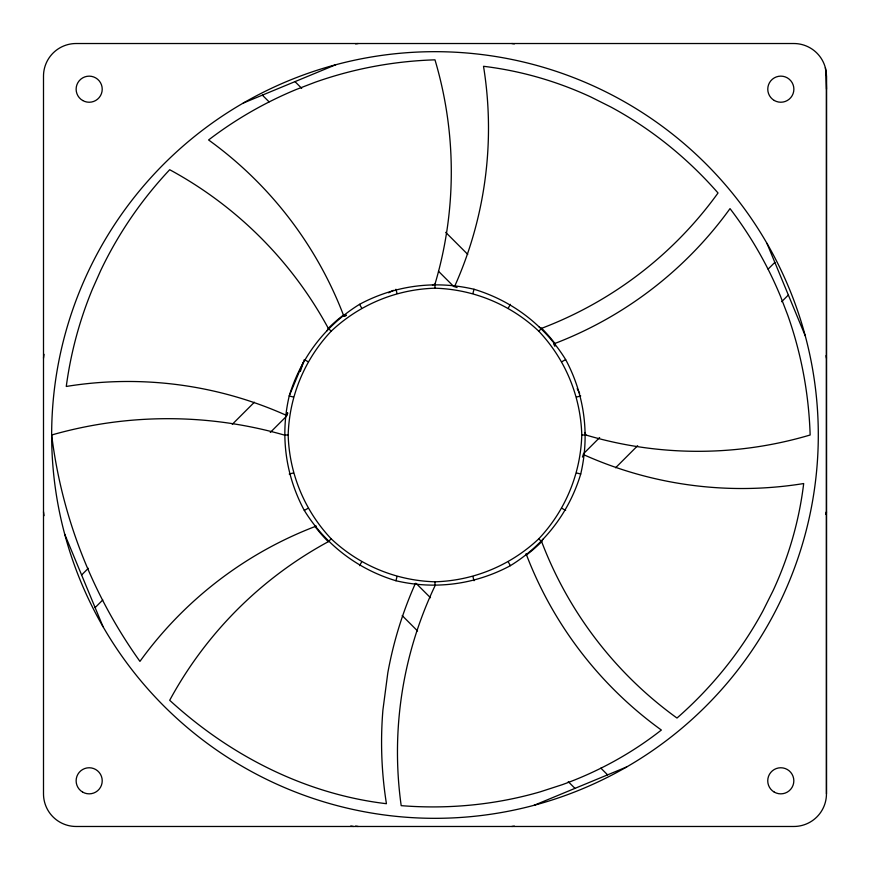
<?xml version="1.0" encoding="UTF-8"?>
<svg xmlns="http://www.w3.org/2000/svg" width="870" height="870" viewBox="0 0 870 870"><rect width="100%" height="100%" fill="white"/><g stroke="black" fill="none" stroke-linecap="round" stroke-linejoin="round"><path stroke-width="1.3" d="M826.457 793.853L826.457 76.147A32.625 32.625 0 0 0 793.832 43.522L76.125 43.522A32.625 32.625 0 0 0 43.5 76.147L43.5 793.853A32.625 32.625 0 0 0 76.125 826.478L793.832 826.478A32.625 32.625 0 0 0 826.457 793.853L826.5 89.175L826.457 76.147L825.347 67.697M826.108 514.507L826.457 511.821L826.119 514.398M43.5 358.179L44.011 354.308M288.177 435C289.297 396.274 304.576 359.375 331.176 331.198C359.353 304.598 396.252 289.318 434.978 288.198C473.704 289.318 510.603 304.598 538.78 331.198C565.38 359.375 580.66 396.274 581.78 435C580.66 473.726 565.38 510.625 538.78 538.802C510.603 565.402 473.704 580.682 434.978 581.802C396.252 580.682 359.353 565.402 331.176 538.802C304.576 510.625 289.297 473.726 288.177 435L284.099 435A422.189 422.189 0 0 0 51.656 435A560.606 525.11 -21.3 0 0 139.94 661.385A386.835 386.835 0 0 1 316.299 526.067M580.714 474.052C589.893 435.033 584.596 394.871 565.641 359.56C544.544 325.489 512.397 300.824 474.03 289.264C435.011 280.086 394.849 285.382 359.538 304.337C325.467 325.434 300.803 357.581 289.231 395.948C280.064 434.967 285.36 475.129 304.315 510.44C325.413 544.511 357.559 569.176 395.926 580.736C434.935 589.914 475.107 584.618 510.418 565.663C544.489 544.566 569.154 512.419 580.714 474.052L576.777 472.997M395.926 580.736L396.981 576.799M472.975 293.201L474.03 289.264M331.176 331.198L328.284 328.305A393.642 393.642 0 0 0 169.693 169.715A445.821 416.317 16.5 0 0 100.8 270.309L92.546 288.84A445.821 416.317 16.5 0 0 66.272 386.454A386.835 386.835 0 0 1 286.665 415.479L287.47 412.88M300.346 371.457L304.315 359.56L307.839 361.594M582.443 457.098L583.291 454.521A386.835 386.835 0 0 0 803.684 483.546A404.191 373.187 -6.6 0 1 773.06 590.719L762.925 610.947A404.191 373.187 -6.6 0 1 676.99 718.044A386.835 386.835 0 0 1 541.662 541.695L538.78 538.802M303.162 362.398L289.231 395.948L293.179 397.003M286.665 415.479L287.818 413.054M327.131 330.73L328.284 328.305A150.88 150.88 0 0 1 343.672 314.886M542.826 539.269L541.662 541.695A150.88 150.88 0 0 1 526.285 555.114M359.538 565.663L361.572 562.14M508.385 307.86L510.418 304.337M81.606 574.994L88.327 568.273M232.301 424.299L254.377 402.223M95.124 607.608L102.78 599.952M270.298 432.433L286.578 416.154M415.447 583.313A390.032 390.032 0 0 0 387.813 672.836L382.909 710.072A390.032 390.032 0 0 0 386.432 803.706A407.345 346.042 63 0 1 169.693 700.285A393.642 393.642 0 0 1 328.284 541.695L331.176 538.802M538.78 331.198L541.662 328.305A386.835 386.835 0 0 0 718.022 192.988A404.191 373.187 83.4 0 0 610.925 107.053L590.697 96.918A404.191 373.187 83.4 0 0 483.513 66.294A386.835 386.835 0 0 1 454.499 286.687L457.076 287.535M583.379 453.846L599.647 437.566M768.134 269.091L774.833 262.392M615.579 467.777L637.656 445.701M781.63 301.727L788.35 295.006M304.315 510.44L307.839 508.406M562.118 361.594L565.641 359.56M434.978 288.198L434.978 284.12A393.642 393.642 0 0 0 434.978 59.834A445.821 416.317 61.5 0 0 315.136 82.248L296.191 89.512A445.821 416.317 61.5 0 0 208.582 139.961A386.835 386.835 0 0 1 343.911 316.321L346.271 315.081M388.629 292.809L393.338 290.33M243.317 103.03A383.322 383.322 0 0 1 818.3 435A383.322 383.322 0 0 1 243.317 766.97A383.322 383.322 0 0 1 243.317 103.03L335.766 64.739M534.191 805.261L626.639 766.97M343.911 316.321L346.445 315.429M432.444 285.012L434.978 284.12M289.231 474.052L293.179 472.997M576.777 397.003L580.714 395.948M355.58 43.859L358.157 43.522M511.799 826.478L514.377 826.141M581.78 435L585.858 435A393.642 393.642 0 0 0 810.144 435A445.821 416.317 -28.5 0 0 787.731 315.157L780.466 296.213A445.821 416.317 -28.5 0 0 730.017 208.615A386.835 386.835 0 0 1 553.657 343.933L554.897 346.293M511.799 43.522L514.377 43.859M355.58 826.141L358.157 826.478M350.784 826.054L353.416 826.478M539.248 327.153L541.662 328.305A150.88 150.88 0 0 1 555.093 343.693M562.118 508.406L565.641 510.44M294.984 81.628L301.705 88.348M445.679 232.323L467.755 254.399M262.359 95.145L269.069 101.844M438.502 271.277L453.825 286.6M416.132 583.4L430.498 597.755M600.887 768.156L607.586 774.855M402.201 615.601L417.556 630.957M568.251 781.651L574.972 788.372M359.538 304.337L361.572 307.86M508.385 562.14L510.418 565.663M577.169 388.651L579.648 393.36M766.948 243.339L805.239 335.787M64.717 534.213L103.008 626.661M584.966 432.466L585.858 435M395.926 289.264L396.981 293.201M472.975 576.799L474.03 580.736M826.119 355.602L826.457 358.179M43.5 511.821L44.011 515.692M826.098 73.461L826.5 89.175M434.978 581.802L434.978 585.88A387.019 387.019 0 0 0 401.19 805.653A401.429 369.696 36.2 0 0 540.313 791.809L562.216 784.696A401.429 369.696 36.2 0 0 661.363 730.039A386.835 386.835 0 0 1 526.045 553.679M328.284 541.695A150.88 150.88 0 0 1 314.864 526.306M82.65 100.496A13.05 13.05 0 0 0 102.225 89.197A13.05 13.05 0 0 0 82.65 77.898A13.05 13.05 0 0 0 82.65 100.496M774.256 792.102A13.05 13.05 0 0 0 793.832 780.803A13.05 13.05 0 0 0 774.256 769.504A13.05 13.05 0 0 0 774.256 792.102M82.65 792.102A13.05 13.05 0 0 0 102.225 780.803A13.05 13.05 0 0 0 82.65 769.504A13.05 13.05 0 0 0 82.65 792.102M774.3 100.485A13.05 13.05 0 0 0 793.875 89.175A13.05 13.05 0 0 0 774.3 77.876A13.05 13.05 0 0 0 774.3 100.485"/></g></svg>
